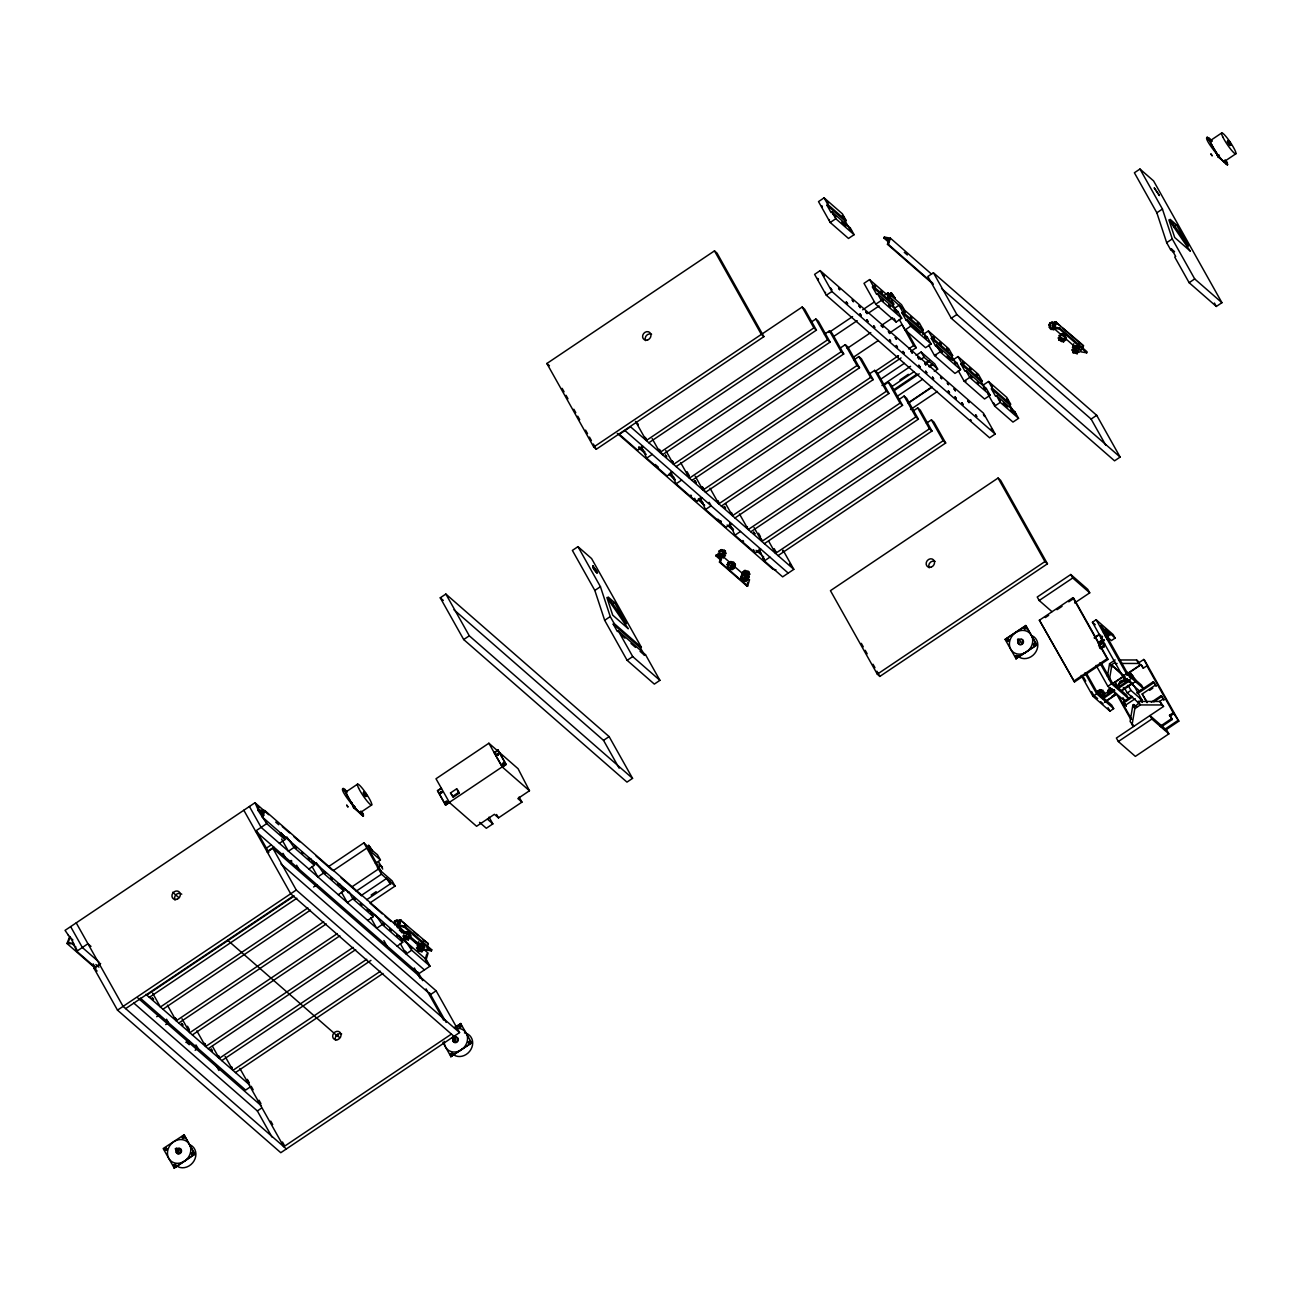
<?xml version="1.0" encoding="UTF-8"?>
<svg xmlns="http://www.w3.org/2000/svg" width="1301" height="1301" viewBox="0 0 1301 1301"><rect width="100%" height="100%" fill="white"/><g stroke="black" fill="none" stroke-linecap="round" stroke-linejoin="round"><path stroke-width="1.5" d="M1102.451 636.254L1102.223 638.027M1106.858 636.384C1105.948 641.669 1108.485 634.221 1104.712 635.116M741.163 577.156L742.318 575.774M164.398 1149.222L165.113 1147.791L166.87 1148.62M164.625 1148.783L164.674 1149.742M164.999 1148.279C167.894 1147.807 163.959 1151.385 165.032 1148.555M166.186 1149.97C163.015 1149.97 168.138 1147.108 165.617 1150.035M173.944 1165.42C172.968 1168.542 178.383 1166.444 175.57 1164.623M174.724 1164.753L175.066 1166.2L174.367 1165.192M174.448 1164.428C177.863 1170.851 172.594 1162.411 175.245 1166.525M175.911 1166.07L175.326 1164.46M183.408 1135.952L182.335 1137.838M183.392 1136.18L183.132 1137.757L182.823 1136.163M184.335 1136.846L183.62 1138.261L182.303 1137.887M193.67 1153.467L193.621 1154.312M440.372 792.585L441.218 791.659M441.771 792.195C440.567 795.041 439.299 789.902 441.917 792.016M497.047 754.499L497.893 753.572M498.446 754.125L497.584 755.035M450.764 1054.802L452.276 1053.501M451.105 1053.647L452.602 1055.013M452.683 1054.818L452.341 1053.355M460.164 1026.896L459.188 1025.578L460.196 1024.684M459.513 1026.977C461.888 1024.261 459.578 1027.546 459.969 1024.912M468.295 1042.621L469.222 1041.385M468.734 1042.231C471.027 1040.003 469.238 1045.126 468.523 1042.199M470.474 1042.865L469.206 1042.231L469.694 1043.532M468.913 1043.516L470.653 1042.394M1007.527 638.986C1009.527 640.645 1004.844 640.921 1007.494 639.051M1008.405 639.962C1006.779 637.848 1006.909 643.052 1008.438 639.702M1015.658 656.696L1016.569 655.46M1016.65 655.606C1018.341 658.615 1014.227 655.07 1017.967 656.143M1017.74 657.119L1017.789 656.273M1017.626 657.33L1018 656.452M1026.082 628.302L1024.505 628.432L1024.749 627.017M1026.294 628.334C1023.92 626.415 1026.359 629.895 1025.123 627.017M1035.629 644.971C1034.669 641.978 1033.287 647.589 1035.531 644.629M1107.427 676.39L1109.558 663.705L1115.152 659.949M1109.379 679.87L1111.509 667.185L1109.558 663.705M1136.537 706.98L1133.773 704.573L1132.846 705.191L1130.097 721.502L1133.74 726.462L1131.789 722.982M1132.049 724.982L1134.797 708.671L1132.846 705.191M701.694 486.932L702.947 488.623L702.101 487.127M343.773 789.983C347.497 793.643 342.261 786.324 344.928 791.398M344.976 789.317L345.269 790.13M351.416 802.132L351.937 803.124M353.091 806.474L353.888 807.319M354.425 806.62L354.978 807.336L354.116 805.937M361.873 814.117L362.329 814.898L361.467 813.694M363.142 814.41L362.036 812.523L362.703 813.304M1208.808 140.183C1206.385 136.703 1210.223 141.321 1208.564 139.776M1209.897 139.321C1206.726 135.353 1211.507 140.898 1209.442 138.931M1225.428 162.641L1226.615 164.105L1225.932 163.308M399.846 923.06L399.147 921.547L397.521 925.027L398.236 926.54L400.383 926.881L399.683 925.385M731.373 566.829L731.829 564.309L734.789 563.561L735.049 567.545L732.105 568.293L731.373 566.829L733.878 568.586M744.985 578.701L745.44 576.18L748.384 575.432L748.66 579.417L745.717 580.165L744.985 578.701L748.66 579.417M1055.664 328.844L1053.517 328.502L1052.802 326.99L1054.428 323.51L1055.127 325.006M1053.355 325.917L1054.477 324.827M66.969 943.485L69.766 936.476L73.913 943.892L66.969 943.485L95.965 968.806M268.705 814.719L254.996 802.733L65.05 930.378L69.847 937.305L68.286 942.607L73.295 943.469L76.759 951.259L95.054 967.212L100.632 963.456M254.996 802.733L258.476 810.556L263.501 811.417L261.924 816.719L426.208 959.439L429.997 966.171L418.824 973.685L255.533 831.128L266.721 823.614L285 839.584L279.406 843.341M262.932 816.882L264.819 810.539L257.842 810.1L266.721 823.614M419.361 944.559L398.204 926.068L400.074 919.726L428.289 943.664L427.248 947.193M401.082 919.905L399.521 925.19L404.53 926.052L431.753 949.811L431.428 950.868L425.411 949.828M431.428 950.868L404.221 927.109L404.53 926.052M403.847 938.102L404.4 936.248L406.367 936.427L408.628 937.289L408.368 939.859L404.139 938.802L405.814 938.281L408.368 939.859M404.139 938.802L404.4 936.248M406.725 931.646L406.058 933.907L408.498 934.573L409.164 932.313L405.57 931.874L406.855 932.752M405.814 938.281L406.367 936.427M406.4 939.68L406.953 937.81L408.921 937.988M408.075 939.159L408.628 937.289M409.164 932.313L410.449 933.191L408.628 935.679M417.442 949.99L417.995 948.12L419.963 948.299L422.223 949.177L421.963 951.73L417.735 950.689L419.41 950.169L421.963 951.73M418.515 946.006L420.337 943.534L424.061 945.079L423.394 947.339L418.515 946.006L419.8 946.9M417.735 950.689L417.995 948.12M419.654 945.794L420.337 943.534M419.41 950.169L419.963 948.299M419.995 951.568L420.548 949.697L422.516 949.876M422.093 946.445L422.776 944.184M421.67 951.047L422.223 949.177M425.216 959.276L426.777 953.975M426.208 959.439L428.094 953.096L423.508 949.096M720.543 559.885L716.005 555.934L716.314 554.876L722.348 555.917L729.91 562.504M749.555 579.677L747.685 586.019L746.676 585.84L719.453 562.081L721.03 556.795L716.005 555.934M747.685 586.019L720.461 562.26L722.348 555.917M746.676 585.84L747.717 582.311M888.599 242.149L884.013 238.148L884.322 237.091L890.356 238.132L931.549 274.104M933.24 284.269L887.461 244.295L889.038 239.01L884.013 238.148M932.719 283.114L888.469 244.474L890.356 238.132M1061.047 334.633L1053.485 328.031L1055.355 321.689L1083.57 345.627L1082.53 349.14M1056.363 321.867L1054.802 327.153L1059.811 328.015L1087.034 351.774L1086.709 352.831L1080.692 351.79L1082.107 347.042M1086.709 352.831L1059.502 329.072L1059.811 328.015M1059.128 340.065L1059.681 338.211L1063.909 339.252L1063.649 341.821L1059.128 340.065L1063.649 341.821M1062.006 333.609L1060.185 336.097L1062.006 333.609L1065.73 335.154L1065.064 337.414L1063.779 336.536L1064.446 334.276M1061.096 340.244L1061.649 338.374M1061.681 341.643L1062.234 339.772L1064.202 339.951M1063.356 341.122L1063.909 339.252M1072.723 351.953L1073.276 350.083L1075.244 350.262L1077.504 351.14L1077.244 353.693L1073.016 352.652L1074.691 352.132L1077.244 353.693M1074.463 345.708L1073.797 347.969L1078.675 349.286L1079.342 347.025L1074.463 345.708L1075.748 346.586M1073.016 352.652L1073.276 350.083M1074.951 347.757L1075.618 345.497M1074.691 352.132L1075.244 350.262M1077.391 348.408L1078.057 346.147M1076.952 352.994L1077.504 351.14M719.99 551.591L720.559 549.738L724.218 550.258L725.454 551.136L723.681 553.185M721.486 553.95L719.502 553.738L718.819 555.982L720.803 556.21L721.486 553.95L723.698 554.844L723.258 557.771L723.698 554.844M719.046 556.649L719.502 553.738M721.762 549.559L721.193 551.413L724.885 553.006M723.632 552.112L724.218 550.258M744.367 570.521L743.798 572.391L748.693 573.79L749.278 571.92L744.367 570.521L745.619 571.399M745.001 572.212L745.571 570.342M747.457 572.912L748.026 571.041M731.991 565.431L733.13 564.748M1102.923 694.067L1103.297 693.026L1104.679 694.913L1102.337 697.531L1100.955 695.645L1102.923 694.067L1104.305 695.954M1125.43 678.634L1126.812 680.521L1127.186 679.464M1104.159 646.776L1103.427 644.125L1104.159 646.776L1100.597 648.825L1099.459 647.28L1101.036 646.808L1102.175 648.353M164.446 1148.913L165.617 1147.905L166.609 1149.238M166.691 1149.287L164.219 1149.336M184.612 1137.855L184.026 1136.033M173.781 1165.533L175.261 1164.541M193.621 1153.776L192.646 1154.963M459.155 1025.383L458.993 1026.31M450.813 1053.956L450.536 1054.883M1006.632 639.442L1006.893 641.1M1008.617 640.141L1007.446 641.133M1008.747 640.661C1009.462 636.498 1003.396 640.238 1007.706 641.36M1024.294 627.489L1024.147 628.416M1033.823 643.865L1033.482 645.036M1033.758 644.109L1034.019 645.768M1035.531 645.166L1035.563 644.011M733.016 566.455L731.91 566.504M728.267 567.382L727.161 564.569L728.153 562.65L730.3 563.024M740.822 578.815L744.009 579.644L740.822 578.815L741.765 574.538L743.912 574.912M396.431 921.287L394.658 920.994L393.65 922.897L395.423 923.173M418.467 941.794L417.458 943.68L419.247 943.957M1050.021 327.771L1048.931 324.843L1049.94 322.957L1051.712 323.25M1079.245 350.05A3.919 0.911 16.5 0 0 1076.691 347.822A3.919 0.911 16.5 0 0 1072.756 348.034L1073.748 343.757M459.595 1025.351L459.237 1026.164M452.472 1054.786C449.544 1054.737 453.984 1054.233 450.715 1054.574M1026.343 628.968L1026.587 627.505L1024.716 627.163M1016.032 655.818L1017.04 657.981L1018.228 656.371M1033.888 644.353L1034.669 643.426M1100.857 643.995L1102.093 642.515L1100.711 640.629L1099.491 642.125L1100.857 643.995L1098.792 645.263M1097.898 690.912L1096.678 692.376L1098.695 694.116L1102.012 691.351L1099.995 689.611L1097.898 690.912L1099.036 692.474M1097.556 692.555L1100.874 689.79M1125.723 673.739L1126.942 672.275L1128.081 673.837L1126.861 675.3M1101.004 643.393L1098.873 644.613L1100.077 643.247M734.789 563.561L732.105 568.293M748.384 575.432L746.758 579.01L747.473 580.474M745.717 580.165L746.888 579.124M746.172 576.294L746.156 579.01M1053.517 328.502L1054.672 327.51M398.236 926.54L399.391 925.548M191.963 1153.076L193.719 1153.711M460.944 1027.074C462.912 1022.83 455.935 1025.936 460.099 1027.074M1017.61 657.298L1016.276 657.574M398.805 925.304L398.073 923.954L399.277 923.108M1102.5 696.165L1103.833 695.645L1102.63 696.978M546.875 363.499L714.477 250.882L717.03 253.11L763.898 336.634L596.297 449.252L593.744 447.024L546.875 363.499L549.429 365.727M846.154 220.552L842.381 213.819L824.086 197.85L818.508 201.606L830.217 222.487L848.496 238.457L854.09 234.7L850.317 227.968L832.022 211.998L831.095 212.632L826.932 205.216L827.875 204.582L846.154 220.552L845.227 221.17L826.932 205.216M830.217 222.487L835.811 218.731L854.09 234.7M850.317 227.968L849.374 228.586L845.227 221.17M820.183 270.608L814.605 274.365L826.314 295.246L989.589 437.803L995.184 434.046L983.458 413.165L820.183 270.608L831.908 291.489L995.184 434.046M593.744 447.024L761.345 334.406L763.898 336.634M761.931 334.064L802.148 307.036L804.701 309.264L816.426 330.129L648.825 442.763M826.314 295.246L831.908 291.489M893.771 304.141L889.998 297.409L869.588 279.585L863.994 283.342L875.719 304.223L896.129 322.046L901.707 318.29L897.934 311.557L877.524 293.733L876.598 294.351L872.434 286.952L873.361 286.318L893.771 304.141L892.844 304.776L872.434 286.952M810.816 322.355L815.841 318.989L818.394 321.217L830.119 342.098L662.518 454.716L659.591 449.495M816.426 330.129L813.873 327.917L646.272 440.535L635.522 421.394M643.231 446.503L637.653 450.26L619.357 434.306L630.53 426.793L793.821 569.35L782.649 576.863L764.354 560.894L759.02 549.087M824.427 334.243L829.453 330.861L832.006 333.089L843.715 353.97L676.113 466.587M828.997 332.438L852.562 316.598M862.661 309.801L874.451 301.881M884.55 295.099L887.916 292.839L901.528 304.71L904.455 309.931L890.843 298.059L887.916 292.839M887.933 294.953L891.299 292.692L895.218 298.319L891.998 293.928L892.21 295.685L891.575 294.807L891.299 292.692M641.312 446.324L646.662 458.131L652.256 454.374M875.719 304.223L881.297 300.466L901.707 318.29M440.258 597.793L445.853 594.053L609.128 736.61L632.562 778.356L626.968 782.112L463.693 639.555L440.258 597.793L443.316 600.46M830.119 342.098L827.566 339.87L659.965 452.488L652.143 438.567M833.599 336.52L857.18 320.68M868.954 312.76L879.069 305.979M933.419 272.755L927.841 276.511L951.275 318.273L1114.55 460.83L1120.128 457.074L1096.694 415.312L933.419 272.755L956.853 314.517L1120.128 457.074M894.812 308.093L899.007 305.28L919.417 323.103L923.206 329.836L922.263 330.454L901.853 312.647L902.796 312.012L923.206 329.836M840.235 348.05L845.276 344.667L847.813 346.895L859.538 367.776L691.937 480.394M894.08 309.638L897.007 312.175L897.934 311.557M843.715 353.97L841.162 351.742L673.56 464.359L665.754 450.439M847.211 348.408L870.776 332.568M880.891 325.77L892.665 317.851M672.666 472.198L667.071 475.955L646.662 458.131M702.085 497.893L696.49 501.649L676.081 483.826L670.747 472.019M901.853 312.647L906.016 320.046L906.943 319.428L927.353 337.235L931.142 343.984L925.548 347.725L905.138 329.917L899.284 319.477M853.131 357.433L878.386 340.472M890.177 332.552L901.951 324.632L913.676 345.513L916.229 347.741L911.172 351.124M853.846 359.938L858.871 356.555L861.425 358.783L873.15 379.664L705.549 492.282L702.621 487.062M641.377 647.28L591.581 558.552L577.969 546.664L572.375 550.421L594.833 590.443L604.672 620.317L627.131 660.339L654.338 684.098L659.916 680.342L645.524 654.696L618.317 630.936L617.39 631.554L613.226 624.155L614.153 623.521L641.377 647.28L640.434 647.914L613.226 624.155M1170.575 249.629L1171.502 249.011L1175.665 256.427L1174.738 257.045L1189.13 282.691L1216.337 306.451L1221.932 302.694L1153.58 180.904L1139.969 169.032L1134.391 172.773L1156.849 212.795L1166.672 242.669L1170.575 249.629L1173.6 252.28M676.081 483.826L681.675 480.069M905.138 329.917L910.733 326.161L931.142 343.984M859.538 367.776L856.985 365.548L689.384 478.166L680.602 462.522M1225.054 159.828C1236.519 177.961 1202.693 139.776 1206.986 137.434L1212.19 141.24A12.587 1.87 56 0 0 1215.297 150.802L1215.915 152.103M463.693 639.555L469.287 635.799L632.562 778.356M922.848 334.715L928.426 330.974L948.836 348.782L952.625 355.531L951.698 356.149L931.288 338.325L932.215 337.707L952.625 355.531M1210.532 140.475L1221.704 132.962M951.275 318.273L956.853 314.517M869.67 373.745L874.695 370.362L877.248 372.59L888.957 393.471L721.356 506.089M874.955 371.533L898.519 355.693M908.618 348.912L913.676 345.513M927.353 337.235L926.426 337.87L922.263 330.454M873.15 379.664L870.597 377.436L702.995 490.054L695.173 476.133M877.508 373.761L901.073 357.921M880.728 379.176L904.293 363.337M916.083 355.417L921.124 352.018L934.736 363.906L937.663 369.126L934.297 371.387M731.504 523.587L725.925 527.328L705.516 509.52L700.166 497.714M931.288 338.325L935.435 345.741L936.362 345.107L956.772 362.93L960.561 369.663L954.967 373.42L934.557 355.596L928.703 345.155M1217.834 156.754L1227.77 164.658M881.964 385.519L910.586 366.297M920.685 359.499L924.052 357.238L929.044 361.597L925.678 363.857M883.265 385.616L888.307 382.25L890.843 384.478L902.569 405.343L734.967 517.977M705.516 509.52L711.094 505.764L709.143 502.284M934.557 355.596L940.151 351.839L960.561 369.663M899.934 379.957L908.358 374.298M925.19 362.995L928.556 360.735L937.663 369.126M1224.664 161.308L1235.836 153.794M892.014 386.478L913.904 371.777M888.957 393.471L886.404 391.243L718.803 503.861L710.021 488.2M594.833 590.443L600.428 586.686L577.969 546.664M893.462 389.91L917.026 374.07M928.816 366.15L932.183 363.89M1156.849 212.795L1162.427 209.038L1139.969 169.032M893.95 390.772L919.205 373.81M929.304 367.028L932.671 364.768M897.267 396.268L922.507 379.307M952.43 360.312L958.008 356.555L978.417 374.379L982.206 381.112L981.279 381.73L960.87 363.922L961.797 363.288L982.206 381.112M76.759 951.259L87.948 943.745L90.989 946.412M899.089 399.44L904.114 396.057L906.667 398.285L918.392 419.166L750.791 531.784M955.845 363.548L956.772 362.93M902.569 405.343L900.016 403.131L732.414 515.749L725.584 503.568M908.277 402.79L931.858 386.966M908.326 403.147L931.89 387.308M611.746 604.428L614.544 602.558L626.431 623.764L608.152 596.98L614.544 602.558M1173.746 226.797L1176.543 224.91L1188.447 246.117L1170.152 219.332L1176.543 224.91M360.881 811.027C372.346 829.16 338.52 790.959 342.83 788.634L346.83 791.415M958.284 370.752L964.139 381.193L984.548 399L990.142 395.244L986.353 388.511L965.944 370.687L965.017 371.322L960.87 363.922M910.521 409.539L937.452 391.438M280.284 833.469L281.211 832.851L285 839.584M346.375 791.675L357.531 784.161M912.7 411.311L917.725 407.929L920.279 410.157L931.988 431.038L764.386 543.655M604.672 620.317L610.25 616.56L600.428 586.686M1166.672 242.669L1172.266 238.929L1162.427 209.038M266.25 848.236L271.275 844.869M729.585 523.392L734.935 535.199L740.513 531.458M964.139 381.193L969.733 377.436L990.142 395.244M267.128 851.602L273.828 847.097M267.258 852.009L272.836 848.252L436.128 990.809L459.562 1032.571L280.788 1152.702L117.497 1010.145L94.062 968.383L99.657 964.626M918.392 419.166L915.839 416.938L748.238 529.556L739.44 513.895M308.841 869.019L314.419 865.279L294.01 847.455L288.432 851.212L281.585 839.031M353.661 807.954L363.597 815.857M926.393 423.264L931.418 419.881L933.972 422.109L945.681 442.99L778.079 555.608M1010.617 404.188L992.338 388.235L991.395 388.853L1009.69 404.822L1010.617 404.188L1006.844 397.456L988.549 381.486L982.971 385.242C989.28 395.26 981.979 385.21 984.906 388.69M985.426 389.145L986.353 388.511M931.988 431.038L929.434 428.81L761.833 541.427L754.027 527.507M360.491 812.507L371.663 804.994M734.935 535.199L755.344 553.023L760.922 549.266M987.849 393.943L994.68 406.123L1012.975 422.093L1018.553 418.337L1014.78 411.604L996.485 395.634L995.558 396.268L991.395 388.853M521.945 802.115L517.863 798.554L529.474 790.748L518.074 768.712L488.883 743.229L435.998 778.762L449.528 802.636L476.589 826.281L494.396 814.312L498.478 817.874L521.945 802.115L519.099 797.041M764.354 560.894L769.948 557.137M945.681 442.99L943.127 440.763L775.526 553.38L768.696 541.2M994.68 406.123L1000.274 402.367L1018.553 418.337M627.131 660.339L632.709 656.582L659.916 680.342M1189.13 282.691L1194.708 278.934L1221.932 302.694M449.528 802.636L445.495 804.977L437.478 790.715L441.267 788.162M497.958 750.075L494.169 752.629L502.414 767.102L506.203 764.549L497.958 750.075L505.959 764.354L445.495 804.977M437.478 790.715L441.511 788.373M494.396 752.84L498.202 750.287M328.535 866.629L363.89 842.869L369.517 848.106L369.305 846.349L372.525 850.74L368.606 845.113L369.37 848.106L377.485 854.757L380.429 859.977L375.371 863.36M640.059 651.362L644.597 655.314L645.524 654.696M117.497 1010.145L296.27 890.014L459.562 1032.571M338.26 894.714L343.838 890.957L323.429 873.15L317.851 876.89L311.996 866.45M125.644 1008.617L293.245 895.999M1010.796 409.571L1013.837 412.222L1014.78 411.604M146.785 995.119L294.27 896.015M333.137 870.711L366.817 848.089L380.429 859.977M450.536 792.927L456.618 788.845L457.367 789.496L459.367 793.057L453.285 797.155L450.536 792.927L453.285 797.155M149.339 997.347L296.823 898.243M313.59 886.989L316.94 884.729M452.537 796.488L458.619 792.407L459.367 793.057M307.882 907.903L160.397 1007.007L152.591 993.086M162.95 1009.234L310.435 910.131M377.388 867.848L380.754 865.588M156.689 1016.715L159.486 1014.845M351.595 887.071L378.526 868.97L392.138 880.858L395.065 886.079L369.809 903.04M348.148 892.714L349.075 892.096L352.864 898.828L373.273 916.652L367.679 920.409M356.214 891.169L381.469 874.191L386.446 878.549L361.206 895.527M165.699 1024.586L168.496 1022.716L166.544 1019.236M352.864 898.828L347.269 902.585L341.415 892.144M323.705 921.71L176.204 1020.813L167.422 1005.153M178.757 1023.041L326.258 923.938M371.127 895.039L376.184 891.657M366.768 899.674L390.349 883.834L389.584 880.842L385.958 877.687L390.69 884.452M454 609.795L603.534 740.35L609.128 736.61M998.046 478.052L830.445 590.67L877.313 674.194L879.85 676.422L1047.451 563.805L1000.583 480.28L998.046 478.052L1044.914 561.577L1047.451 563.805M941.566 288.497L1091.116 419.068L1096.694 415.312M489.046 817.093L492.851 823.875L486.314 828.265L479.516 822.33M337.301 933.598L189.816 1032.701L182.01 1018.781M192.369 1034.929L339.854 935.826M186.108 1042.41L188.905 1040.54M195.134 1050.281L197.931 1048.411L195.963 1044.931M397.114 946.103L402.692 942.347L382.283 924.523L376.705 928.28L370.834 917.839M353.124 947.404L205.639 1046.508L196.841 1030.847M208.193 1048.736L355.677 949.632M366.736 959.276L219.235 1058.38L212.405 1046.199M221.788 1060.608L370.964 960.382M380.429 971.229L232.928 1070.333L225.122 1056.428M429.997 966.171L411.701 950.218L406.123 953.958L400.269 943.534M235.481 1072.561L382.966 973.457M249.825 1087.246L245.629 1090.059L140.345 998.127M174.22 1168.038L163.178 1148.539L184.059 1134.83L194.89 1154.15L174.22 1168.038L194.89 1154.15M335.918 1036.23L337.788 1034.978M877.313 674.194L1044.914 561.577M133.743 1003.022L257.354 1110.94L261.534 1108.127M436.128 990.809L430.533 994.566L280.983 863.994M1074.642 602.965L1089.734 592.833L1087.766 589.353L1070.772 574.505L1037.239 597.029L1039.19 600.509L1051.956 611.649M1039.19 600.509L1072.723 577.986L1089.734 592.833M1016.146 658.875L1005.104 639.393L1025.773 625.505L1036.816 644.987L1015.935 658.696L1036.816 644.987M1025.969 625.683L1005.104 639.393M1039.418 620.219L1072.935 597.696L1073.797 598.444L1108.013 659.428L1074.496 681.952L1039.418 620.219L1074.496 681.952M1045.305 617.585L1048.655 615.34M1057.03 609.697L1062.055 606.331M1068.755 601.826L1073.797 598.444M454.26 1027.66L460.83 1023.578L454.927 1027.546M451.414 1034.1L283.813 1146.718L239.872 1068.414M1103.59 631.847L1106.078 630.172L1105.59 629.31L1109.2 632.465L1109.948 635.441L1100.662 625.456L1127.073 672.519L1141.53 685.139L1143.481 688.619L1139.757 691.124L1122.763 676.276L1092.433 622.252L1096.158 619.748L1113.152 634.595L1115.12 638.075L1111.396 640.58L1107.33 637.035M471.661 1042.882L450.78 1056.591L471.661 1042.882L460.619 1023.399M1094.304 637.718L1099.329 634.335M1094.336 638.059L1099.361 634.677M1098.223 643.328L1103.248 639.946M1073.634 681.204L1107.151 658.68L1108.013 659.428M1112.095 683.871L1123.495 676.211L1111.461 664.827L1115.185 662.323L1116.177 664.063L1117.104 663.429M1111.509 667.185L1112.453 666.567M1138.717 662.843L1143.742 659.461L1144.604 660.209L1178.82 721.177L1165.403 730.186M1092.954 696.295L1096.678 693.791L1113.689 708.638L1109.964 711.143L1092.954 696.295L1081.212 675.382M1107.85 686.294L1111.574 683.789L1128.585 698.637L1124.861 701.141L1107.85 686.294L1096.125 665.38M1122.763 676.276L1126.487 673.772L1143.481 688.619M1126.942 672.275L1126.064 672.097L1127.203 673.658L1140.261 664.957L1138.31 661.477L1136.602 659.981L1119.055 659.965M1117.006 685.708L1115.055 682.228L1123.039 676.862M1129.951 672.21L1132.764 676.439L1129.951 672.21L1141.123 664.697L1143.319 667.852M1103.882 694.539L1112.257 688.912M1115.608 686.652L1127.349 678.764M1129.431 677.366L1131.903 675.691M1143.742 659.461L1147.726 666.551L1146.88 665.803L1143.14 668.307L1141.123 664.697M1102.467 697.775L1114.209 689.888M1117.559 687.644L1132.634 677.512L1132.374 675.398L1136.293 681.008L1121.202 691.14M1103.118 698.653L1114.843 690.766M1118.193 688.522L1129.935 680.634M1106.078 700.93L1116.128 694.165M1121.169 690.798L1131.219 684.033M1104.451 702.41L1116.177 694.523M1127.235 692.913L1130.959 690.408L1142.018 700.068L1138.294 702.573L1127.235 692.913L1124.308 687.692M1123.462 701.776L1126.276 706.004L1123.462 701.776L1131.74 696.214M1136.716 692.88L1153.271 681.757L1156.069 685.985L1153.271 681.757M1124.324 702.524L1132.602 696.962M1137.562 693.628L1154.117 682.505M1125.414 705.256L1135.204 698.686M1147.059 702.703L1142.18 694.002L1155.223 685.237M1149.547 690.359L1152.816 688.18M1168.867 733.862L1151.873 719.014L1149.921 715.534L1166.916 730.381L1168.867 733.862L1135.35 756.385L1118.34 741.537L1116.388 738.057L1163.549 706.443L1159.89 701.483L1138.424 701.45L1137.497 702.068L1138.473 703.808L1134.748 706.313L1133.773 704.573M1134.797 708.671L1140.392 704.931L1161.842 704.963L1163.549 706.443M1151.304 702.247L1161.077 695.677L1163.875 699.905L1161.077 695.677M1153.776 701.889L1161.923 696.425M1159.711 701.385L1163.029 699.157M1118.34 741.537L1151.873 719.014M1161.11 726.966L1172.299 719.469L1169.485 715.241L1173.209 712.737L1178.82 721.177M1169.485 715.241L1170.331 715.989L1174.055 713.485M1160.264 726.234L1171.437 718.721M1164.558 729.454L1177.974 720.445M1099.882 692.197L1101.085 691.872L1099.638 693.27M1034.051 643.784L1034.929 643.653M1016.26 655.753L1017.87 655.867M1017.447 657.444L1016.423 656.468L1017.837 656.517M193.312 1154.638L191.719 1153.662M174.643 1164.606L173.521 1165.663L174.301 1166.883M469.531 1043.451L470.311 1041.629L469.092 1041.581M451.935 1055.583C455.074 1052.542 447.707 1052.834 451.301 1055.778M1112.046 689.872L1109.867 691.709M1126.812 680.521L1128.406 680M1024.912 627.066L1026.245 627.749M1025.042 629.001L1026.229 627.391M1020.212 640.726L1021.318 642.174L1019.415 642.109M503.341 763.264L502.495 764.386M459.773 1024.96L460.749 1024.928M451.301 1053.534C454.488 1052.493 452.423 1058.103 450.439 1054.981M452.097 1055.436L450.683 1054.363M183.116 1138.147L184.319 1136.895L182.856 1137.643M192.32 1152.849L193.849 1153.337M1064.576 335.382L1065.73 335.154M1078.187 347.253L1079.342 347.025M409.295 933.419L410.449 933.191M424.061 945.079L420.467 944.64M1077.96 346.879L1075.569 346.05L1077.082 346.765M724.25 551.315L725.454 551.136M1121.007 663.445L1138.554 663.461L1140.261 664.957M1025.643 626.806L1024.098 627.31L1024.245 628.692M1007.316 638.97L1008.373 639.084M1034.441 643.637L1036.003 645.036L1033.791 645.524M498.104 753.588L496.836 754.06L497.616 755.231M503.552 763.264C499.926 763.427 505.715 766.354 503.503 763.118M502.82 764.712L503.308 763.053M446.861 801.351L445.901 802.668M192.922 1154.784L191.735 1153.873M174.35 1166.721L175.521 1166.59L174.074 1166.639M362.263 812.865L363.451 814.621L362.768 813.841M1075.829 351.66L1077.797 351.839M721.957 555.283L723.941 555.511M420.792 943.924L422.939 944.819L420.808 944.461M1053.257 324.502L1055.404 324.843M1048.931 324.843L1050.72 325.136M1052.802 326.99L1054.965 327.332M1048.98 327.25L1050.753 327.543M1072.756 345.643L1074.528 345.92M397.976 922.539L400.123 922.881M887.461 244.295L888.469 244.474M1053.485 328.031L1059.502 329.072M775.965 569.805L772.957 569.285L617.308 433.396M719.453 562.081L720.461 562.26M731.829 564.309L735.504 565.024M727.161 564.569L729.308 564.943M727.21 566.927L729.357 567.301M745.44 576.18L749.116 576.912M740.757 576.441L742.904 576.815L742.952 579.189M398.204 926.068L404.221 927.109M428.289 943.664L422.76 939.533M426.728 948.949L431.753 949.811M1062.25 339.496L1063.307 339.463L1062.315 338.862M1127.203 673.658L1128.081 673.837M1123.625 675.04L1122.747 674.861L1124.763 676.601M1102.012 691.351L1099.995 689.611M721.518 554.226L720.445 554.128L721.226 554.795M1075.228 350.538L1076.919 351.351L1075.163 351.189M406.693 936.785L405.343 936.655L406.27 937.338M1101.248 642.271L1102.093 642.515M407.847 932.817L409.343 932.947L406.693 932.167M1035.498 643.751L1033.872 643.458L1033.579 645.312M1034.653 643.653L1034.946 644.938L1033.726 644.906M1007.153 641.133L1006.502 639.848M1016.732 657.981L1015.626 655.899L1017.951 655.867M460.294 1024.521L461.27 1025.172M468.636 1043.418L470.718 1043.223L469.889 1041.239M469.385 1043.906L468.279 1041.841L470.588 1041.808M184.661 1136.667L182.368 1136.196L183.018 1138.326M192.597 1155.174L191.507 1153.093L193.816 1153.06M164.495 1149.84L166.821 1149.808L165.991 1147.824M728.153 562.65L729.21 563.105M741.765 574.538L742.806 574.993M1049.94 322.957L1050.98 323.477M394.658 920.994L395.699 921.515M727.975 566.39L727.682 564.569L728.755 563.984M1105.134 635.669L1105.915 636.774M1060.852 333.837L1062.136 334.715M498.055 753.442L498.25 755.084L496.819 754.499M440.34 792.927L441.559 793.171L441.738 791.984M445.771 802.619L447.17 802.717L447.105 801.481M459.773 1027.205L458.895 1026.408M1218.874 155.177C1220.224 157.275 1217.02 152.689 1218.972 155.941M1217.46 155.421L1218.452 157.031L1207.442 137.142M1227.38 162.788C1225.119 159.681 1228.323 165.016 1227.233 162.641M720.559 549.738L721.811 550.616M994.582 404.692L993.379 402.822L994.615 404.513M971.213 420.402L970.513 419.572M761.654 539.931L760.532 538.126L761.703 539.655M592.882 565.902C592.215 570.456 603.55 579.335 592.882 565.902L596.785 572.863M1206.986 137.434L1209.702 139.792M342.83 788.634L346.895 792.163M1171.502 249.011L1174.527 251.646M1055.355 321.689L1059.892 325.657M1062.917 328.291L1082.578 345.448M1065.568 338.602L1074.642 346.521M904.293 252.329L907.35 254.996M884.322 237.091L887.38 239.758M832.624 213.949L835.665 216.616M841.763 221.934L846.333 225.935M1003.185 402.92L1007.755 406.904M906.016 320.046L910.391 323.868M913.302 326.405L920.588 332.78M935.435 345.741L941.273 350.831M947.095 355.921L951.47 359.743M1115.12 638.075L1109.037 632.449L1109.265 634.221L1106.078 630.172M1092.433 622.252L1095.263 624.724M1111.461 664.827L1122.519 674.471M1129.252 680.618L1132.878 683.789M1131.447 683.741L1134.212 686.147L1142.018 700.068M1142.18 694.002L1146.929 701.694M1115.055 682.228L1115.9 682.96M1094.905 696.23L1097.621 698.588M1100.679 701.694L1103.085 703.808M624.952 430.55L788.227 573.107M638.905 446.698L645.003 452.016M669.413 473.336L673.999 477.337M698.409 498.657L702.995 502.641M728.934 525.295L733.504 529.296M757.93 550.616L760.971 553.283M672.308 477.093L675.219 479.63M701.727 502.771L704.638 505.325M638.58 447.755L646.207 454.407M669.104 474.393L675.203 479.727M698.1 499.714L704.199 505.032M727.096 525.019L733.195 530.353M756.076 550.339L763.72 556.991M655.249 464.473L658.29 467.14M717.81 519.099L720.852 521.766M734.431 566.472L743.505 574.391M716.314 554.876L720.852 558.828M593.142 567.903L596.541 570.863M621.927 635.522L624.952 638.157M630.985 643.442L635.522 647.394M529.474 790.748L502.17 766.891L488.883 743.229M487.403 819.126L492.851 823.875M379.046 864.108L382.445 867.068M395.065 886.079L389.438 880.842L389.649 882.598M400.074 919.726L407.636 926.328M413.685 931.614L418.223 935.565M264.819 810.539L405.196 933.11M409.782 937.11L418.938 945.095M282.301 826.574L289.586 832.933M293.961 836.754L299.783 841.845M316.094 856.074L332.129 870.076M341.138 877.947L361.548 895.771M370.574 903.642L382.234 913.822M385.145 916.376L390.983 921.466M403.034 931.988L399.992 929.337L401.879 932.703M410.661 938.639L416.759 943.973M275.698 822.086L278.756 824.753M399.309 930.004L402.367 932.671M258.769 809.466L263.339 813.467M257.842 810.1L263.94 815.418M280.235 832.705L290.92 842.023M312.289 860.677L319.916 867.344M341.285 885.997L348.912 892.649M370.281 911.302L379.437 919.303M399.261 936.622L406.904 943.274M424.402 969.928L261.127 827.371L249.418 806.49M453.968 1036.328L290.692 893.771L243.824 810.247M172.675 892.258L178.774 897.576M227.61 940.216L335.951 1034.815M145.923 994.371L249.694 1084.985M99.136 962.155L82.353 947.502L70.644 926.621M69.847 937.305L72.905 939.972M137.808 997.932L261.403 1105.85M186.222 1042.052L189.279 1044.719M72.986 944.526L76.043 947.193M95.884 964.513L98.925 967.163M94.062 968.383L97.12 971.05M286.366 1148.946L123.091 1006.389L76.222 922.864M184.059 1134.83L194.678 1153.971M345.513 790.423L345.464 789.967M672.422 461.156L673.3 462.359M658.924 449.365L659.916 451.057L659.07 449.544M405.229 951.031L406.075 952.543L405.733 951.73M637.36 423.443L638.14 424.5M1229.819 141.955L1230.291 143.712L1229.705 143.126M1225.493 162.218L1226.583 163.893M1217.134 153.681L1216.337 152.705M365.646 793.155L366.947 796.31L363.906 791.642L366.492 794.667L365.386 793.09M345.643 790.699L344.765 789.463M353.417 806.75L352.847 806.132L353.97 808.002M821.516 205.639L822.362 207.135L821.858 206.095M829.339 219.56L829.42 220.227M965.96 381.421L965.309 380.543M817.613 278.381L818.459 279.894L818.118 279.081M825.436 292.302L825.517 292.985M747.343 526.612L747.425 527.295M743.554 541.379L742.904 540.5M673.235 462.717L672.292 461.27M645.947 438.909L644.954 437.217L645.881 438.291M691.498 495.941L690.864 495.063M247.792 1081.164L248.605 1082.611L248.263 1081.847M1016.211 657.721L1015.479 656.81M447.349 801.692C444.568 799.627 446.243 804.945 447.186 801.676M460.798 1024.781L461.546 1025.676M193.361 1152.653L193.507 1154.963L191.345 1154.02M1229.982 142.183L1228.063 140.443L1229.347 143.061M1228.664 142.492C1224.143 137.581 1232.567 149.94 1229.478 143.712M1217.492 155.339L1218.419 156.819M361.499 813.613C364.833 817.63 360.328 810.621 362.036 814.068M898.308 356.702L897.674 355.758M774.811 550.665L775.494 551.966L774.973 550.908M688.912 476.361L688.099 474.898L688.831 475.694M232.212 1067.617L231.627 1067.031L232.294 1068.332M204.907 1043.792C203.07 1041.841 206.778 1047.012 205.086 1044.02M189.344 1030.88L188.531 1029.416L189.263 1030.213M68.237 934.622L68.319 935.321M76.043 948.543L76.726 949.828L76.369 949.014M1132.634 677.512L1133.285 678.39L1133.057 676.618M1099.654 691.27L1100.792 692.815M1229.543 141.89C1234.909 151.095 1225.672 138.573 1230.453 142.899M1226.209 162.869C1228.583 165.455 1223.867 158.901 1226.501 163.698M364.914 794.293C360.084 788.032 367.191 800.229 365.662 795.496M936.053 355.449L935.468 354.506M782.649 550.957L783.413 551.77L783.056 550.974M731.861 513.261L731.178 512.48L731.78 513.716M720.445 521.002L721.193 521.831L720.852 521.018M290.969 860.498L291.733 861.327L291.375 860.53M218.519 1055.664L219.219 1056.9L218.145 1055.648M175.489 1018.114L176.155 1019.35L175.131 1018.098M1218.045 156.12C1215.784 151.469 1221.07 159.324 1217.329 155.551M351.758 803.302L351.01 802.099M344.716 790.959L343.529 789.496L343.919 790.276M353.774 807.27L354.214 808.214L343.269 788.325M1225.347 161.454L1227.315 164.967M1214.418 303.035L1216.337 306.451M1172.266 238.929L1194.708 278.934M1091.116 419.068L1105.752 445.17M1009.69 404.822L1013.837 412.222M988.549 381.486L992.338 388.235M996.485 395.634L1000.274 402.367M1146.88 665.803L1173.209 712.737M1170.331 715.989L1172.299 719.469M981.279 381.73L984.597 387.665M1136.602 659.981L1138.554 663.461M1159.89 701.483L1161.842 704.963M958.008 356.555L961.797 363.288M965.944 370.687L969.733 377.436M951.698 356.149L955.015 362.068M1070.772 574.505L1072.723 577.986M1096.158 619.748L1126.487 673.772M1140.278 698.979L1142.229 702.459M1138.424 701.45L1140.392 704.931M1123.153 676.504L1126.081 681.708M1128.032 685.188L1130.959 690.408M928.426 330.974L932.215 337.707M936.362 345.107L940.151 351.839M1072.935 597.696L1107.151 658.68M1128.585 698.637L1126.633 695.157L1112.176 682.537L1101.41 663.347M1122.909 697.661L1124.861 701.141M1118.893 696.669L1131.61 719.323M899.007 305.28L902.796 312.012M906.943 319.428L910.733 326.161M1099.849 662.876L1111.574 683.789M1116.225 693.433L1130.894 719.583M1113.867 689.758L1114.355 690.636M928.556 360.735L929.044 361.597M921.124 352.018L924.052 357.238M892.844 304.776L897.007 312.175M906.455 330.34L916.229 347.741M1113.689 708.638L1111.737 705.158L1097.28 692.539L1086.514 673.365M894.177 318.566L896.129 322.046M824.086 197.85L827.875 204.582M832.022 211.998L835.811 218.731M869.588 279.585L873.361 286.318M877.524 293.733L881.297 300.466M1108.013 707.663L1109.964 711.143M1084.936 672.877L1096.678 693.791M1083.766 677.61L1085.733 681.106M1091.604 691.563L1093.556 695.043M931.418 419.881L943.127 440.763M917.725 407.929L929.434 428.81M904.114 396.057L915.839 416.938M1025.773 625.505L1036.604 644.808M888.307 382.25L900.016 403.131M874.695 370.362L886.404 391.243M858.871 356.555L870.597 377.436M845.276 344.667L856.985 365.548M829.453 330.861L841.162 351.742M815.841 318.989L827.566 339.87M802.148 307.036L813.873 327.917M714.477 250.882L761.345 334.406M861.311 643.361L863.262 646.841M865.214 650.321L867.165 653.801M873.02 664.242L874.971 667.722M876.923 671.202L879.85 676.422M783.072 550.209L793.821 569.35M774.176 548.648L776.128 552.128M758.532 533.215L760.483 536.695M753.458 549.656L755.344 553.023M687.058 471.694L689.01 475.174M694.604 498.283L696.49 501.649M562.13 388.349L564.081 391.829M566.033 395.309L567.984 398.789M573.839 409.23L575.79 412.71M577.742 416.19L579.693 419.67M585.564 430.111L587.515 433.591M589.467 437.071L591.418 440.551M593.37 444.031L596.297 449.252M640.434 647.914L644.597 655.314M610.25 616.56L614.153 623.521M618.317 630.936L632.709 656.582M603.534 740.35L619.162 768.192M445.853 594.053L469.287 635.799M496.575 814.507L498.478 817.874M456.618 788.845L458.619 792.407M437.721 790.927L445.723 805.189M361.174 812.653L363.142 816.166M378.802 862.108L382.705 869.068M369.37 850.317L381.079 871.198M363.89 842.869L381.469 874.191M411.701 950.218L404.497 939.664M398.919 935.598L402.692 942.347M417.849 971.945L422.727 980.645M429.558 992.826L446.162 1022.407M414.32 967.977L420.174 978.417M426.029 988.858L443.608 1020.179M382.283 924.523L375.908 915.449M369.484 909.919L373.273 916.652M442.86 1042.296L450.992 1056.77M383.909 940.542L386.836 945.762M340.065 884.225L343.838 890.957M323.429 873.15L316.224 862.596M310.646 858.53L314.419 865.279M294.01 847.455L286.805 836.901M296.612 865.214L298.563 868.694M283.016 853.342L284.968 856.822M272.836 848.252L296.27 890.014M257.11 831.615L268.835 852.497M337.447 1034.344L339.415 1037.824M336.374 1034.734L337.349 1036.474M247.32 1079.342L249.272 1082.822M251.223 1086.302L253.175 1089.783M259.029 1100.223L260.981 1103.703M270.738 1121.104L272.706 1124.584M282.463 1141.985L284.415 1145.465M257.354 1110.94L271.99 1137.041M216.421 1066.039L218.91 1070.495M187.49 1026.229L189.442 1029.709M186.986 1040.345L188.661 1043.321M93.168 963.846L95.054 967.212M1214.89 150.363L1215.167 150.9A12.587 1.87 56 0 0 1224.794 160.625M638.254 424.728L637.148 423.427M1024.505 628.903L1024.31 627.895M1019.333 639.49C1016.195 636.97 1018 643.702 1019.333 639.49A2.83 2.456 -48.9 0 1 1023.041 641.019A2.83 2.456 -48.9 0 1 1019.87 644.402A2.83 2.456 -48.9 0 1 1018.211 640.629M468.685 1043.435L468.49 1042.41M459.351 1026.798L459.155 1025.79M184.205 1136.261L184.4 1137.285M174.123 1166.655L173.911 1165.631M164.788 1150.019L164.186 1149.043M335.674 1040.328A4.537 3.936 -48.9 0 1 341.659 1033.921M456.391 1028.343A12.587 10.912 -48.9 0 1 467.563 1038.995A12.587 10.912 -48.9 0 1 455.431 1052.005A12.587 10.912 -48.9 0 1 444.243 1041.353M464.49 1032.896A12.587 10.912 -48.9 0 1 470.881 1049.517A12.587 10.912 -48.9 0 1 452.439 1053.843M455.122 1037.499A2.83 2.456 -48.9 0 1 458.326 1039.727A2.83 2.456 -48.9 0 1 454.927 1042.638A2.83 2.456 -48.9 0 1 453.48 1038.897M360.621 811.824A12.587 1.87 56 0 1 352.034 803.367A12.587 1.87 56 0 1 346.977 791.707M929.174 567.805A4.537 3.936 -48.9 0 1 935.143 561.398M1127.04 673.235A3.919 1.041 -36.2 0 1 1128.097 674.699M1124.926 677.024A3.919 1.041 -36.2 0 1 1123.316 676.162M1129.837 674.634A3.919 1.041 -36.2 0 1 1130.081 676.032M1127.17 678.488A3.919 1.041 -36.2 0 1 1124.731 678.097M1124.275 687.497A3.919 3.724 -7.2 0 1 1123.267 687.725M1119.25 685.302A3.919 3.724 -7.2 0 1 1125.479 681.122M1126.585 686.326A3.919 3.724 -7.2 0 1 1126.032 687.156M1125.284 687.822A3.919 3.724 -7.2 0 1 1123.365 688.489M1119.136 685.139A3.919 3.724 -7.2 0 1 1124.715 681.382M1115.412 693.84A3.919 3.724 -7.2 0 1 1112.192 696.002M1107.964 692.636A3.919 3.724 -7.2 0 1 1111.542 688.571M1114.762 693.888A3.919 3.724 -7.2 0 1 1113.998 694.555M1108.078 692.815A3.919 3.724 -7.2 0 1 1110.436 688.018M1100.142 691.221A3.919 1.041 -36.2 0 1 1103.069 690.831A3.919 1.041 -36.2 0 1 1098.857 694.539M1097.8 693.059A3.919 1.041 -36.2 0 1 1098.499 692.425M1103.768 692.148A3.919 1.041 -36.2 0 1 1104.012 693.547A3.919 1.041 -36.2 0 1 1100.272 696.474M1104.663 643.54A3.919 1.09 -36.3 0 1 1099.963 647.849M1101.492 641.637A3.919 1.09 -36.3 0 1 1102.89 642.499A3.919 1.09 -36.3 0 1 1098.548 645.914M1103.606 633.278A3.919 3.708 -7.9 0 1 1107.2 639.555M1104.386 640.612A3.919 3.708 -7.9 0 1 1100.744 635.88M1103.492 632.481A3.919 3.708 -7.9 0 1 1107.736 637.994M1104.273 639.816A3.919 3.708 -7.9 0 1 1100.63 635.067M1073.764 347.578A3.919 1.724 -80.9 0 1 1073.976 345.578M1079.033 343.35A3.919 1.724 -80.9 0 1 1079.326 343.952M1074.122 351.449A3.919 0.911 16.5 0 1 1072.528 349.546A3.919 0.911 16.5 0 1 1078.513 351.205A3.919 0.911 16.5 0 1 1077.017 352.246M1076.073 352.051A3.919 0.911 16.5 0 1 1075.081 351.774M1059.665 339.203A3.919 0.911 16.5 0 1 1059.372 337.658A3.919 0.911 16.5 0 1 1065.096 339.447A3.919 0.911 16.5 0 1 1063.405 340.358M1059.648 336.504A3.919 0.911 16.5 0 1 1060.299 335.349A3.919 0.911 16.5 0 1 1065.6 336.992A3.919 0.911 16.5 0 1 1064.95 338.146M1053.306 322.811A3.919 1.724 -80.9 0 1 1053.501 323.591M1052.688 328.291A3.919 1.724 -80.9 0 1 1049.94 326.795A3.919 1.724 -80.9 0 1 1052.639 321.867M1054.9 328.649A3.919 1.724 -80.9 0 1 1052.281 328.356A3.919 1.724 -80.9 0 1 1053.615 322.55A3.919 1.724 -80.9 0 1 1055.778 324.86M719.746 552.177A3.919 0.894 17 0 1 719.795 550.876A3.919 0.894 17 0 1 725.129 552.421A3.919 0.894 17 0 1 725.08 553.722M719.811 554.86A3.919 0.894 17 0 1 719.095 553.201A3.919 0.894 17 0 1 724.999 555.104A3.919 0.894 17 0 1 722.673 555.787M733.699 567.968A3.919 1.724 -80.2 0 1 730.951 568.553A3.919 1.724 -80.2 0 1 731.975 562.617A3.919 1.724 -80.2 0 1 734.366 564.097M730.625 568.895A3.919 1.724 -80.2 0 1 728.576 567.366A3.919 1.724 -80.2 0 1 729.763 562.243A3.919 1.724 -80.2 0 1 732.024 562.861M747.864 577.953A3.919 1.724 -80.2 0 1 744.839 581.027A3.919 1.724 -80.2 0 1 745.587 574.505A3.919 0.894 17 0 0 741.765 574.31M745.587 574.505A3.919 1.724 -80.2 0 1 747.977 576.928M744.237 580.766A3.919 1.724 -80.2 0 1 742.253 576.977A3.919 1.724 -80.2 0 1 745.392 574.066M743.57 572.96A3.919 0.894 17 0 1 743.603 571.659A3.919 0.894 17 0 1 748.937 573.221A3.919 0.894 17 0 1 748.888 574.505M747.441 575.156A3.919 0.894 17 0 1 748.774 576.815M1032.409 635.896A12.587 10.912 -48.9 0 1 1036.019 651.622A12.587 10.912 -48.9 0 1 1019.919 657.574M1021.627 639.458A2.83 2.456 -48.9 0 1 1023.415 642.304A2.83 2.456 -48.9 0 1 1020.521 644.776A2.83 2.456 -48.9 0 1 1018.228 642.369M645.605 340.634A4.537 3.936 -48.9 0 1 651.59 334.227M418.483 945.616A3.919 1.724 -80.9 0 1 418.987 942.656M423.378 941.046A3.919 1.724 -80.9 0 1 423.752 941.404M417.979 949.128A3.919 0.911 16.5 0 1 417.946 947.6A3.919 0.911 16.5 0 1 423.736 949.6A3.919 0.911 16.5 0 1 420.776 950.088M417.979 946.429A3.919 0.911 16.5 0 1 418.629 945.274A3.919 0.911 16.5 0 1 423.931 946.917A3.919 0.911 16.5 0 1 423.264 948.071M405.245 937.598A3.919 0.911 16.5 0 1 403.635 935.712A3.919 0.911 16.5 0 1 409.636 937.37A3.919 0.911 16.5 0 1 408.124 938.411M403.863 934.199A3.919 0.911 16.5 0 1 407.798 933.972A3.919 0.911 16.5 0 1 410.352 936.2M397.147 926.897A3.919 1.724 -80.9 0 1 397.553 921.791A3.919 1.724 -80.9 0 1 399.944 920.604M399.992 925.857A3.919 1.724 -80.9 0 1 397.439 927.483M394.658 924.832A3.919 1.724 -80.9 0 1 395.748 920.701A3.919 1.724 -80.9 0 1 397.732 920.262M190.483 1145.043A12.587 10.912 -48.9 0 1 194.093 1160.785A12.587 10.912 -48.9 0 1 177.993 1166.737M177.147 1149.564A2.83 2.456 -48.9 0 1 181.132 1149.515A2.83 2.456 -48.9 0 1 179.945 1153.548A2.83 2.456 -48.9 0 1 176.367 1152.198M174.952 899.999A4.537 3.936 -48.9 0 1 181.766 894.177M175.375 1148.848C176.611 1152.767 178.497 1145.661 175.375 1148.848M177.505 1150.718C178.741 1154.638 180.628 1147.531 177.505 1150.718M192.206 1153.857L193.182 1153.125L192.206 1153.857M452.146 1037.596C453.382 1041.516 455.269 1034.409 452.146 1037.596M454.277 1039.45C455.513 1043.369 457.399 1036.263 454.277 1039.45M152.282 997.753L153.551 999.64L152.331 997.769M181.701 1023.448L182.969 1025.334L181.75 1023.448M211.12 1049.143L212.405 1051.013L211.266 1049.208M257.598 806.392L258.866 808.279L257.647 806.392M265.404 820.313L266.672 822.199L265.453 820.313M281.13 834.055L282.398 835.925L281.195 834.055M294.823 846.008L296.091 847.878L294.823 846.008M301.621 851.944L302.905 853.814L301.686 851.944M308.435 857.879L309.703 859.766L308.435 857.879M324.242 871.686L325.526 873.573L324.307 871.703M331.056 877.638L332.324 879.509L331.104 877.638M337.853 883.574L339.122 885.444L337.902 883.574M353.677 897.381L354.945 899.267L353.677 897.381M360.475 903.317L361.743 905.203L360.475 903.317M367.272 909.269L368.557 911.139L367.435 909.334M383.096 923.076L384.364 924.946L383.242 923.141M389.893 929.012L391.178 930.898L389.958 929.012M396.707 934.947L397.976 936.834L396.756 934.964M410.4 946.9L411.669 948.787L410.449 946.917M426.126 960.642L427.395 962.529L426.126 960.642M665.445 455.122L666.73 456.993L665.592 455.187M694.88 480.801L696.149 482.687L694.88 480.801M717.518 500.592L718.754 502.397L717.664 500.657M724.299 506.496L725.568 508.382L724.348 506.496M753.718 532.19L754.987 534.06L753.783 532.19M763.053 557.592L764.321 559.463L763.199 557.657M826.688 201.509L827.956 203.379L826.737 201.509M822.785 274.267L824.053 276.137L822.785 274.267M834.494 215.429L835.762 217.3L834.543 215.429M842.414 215.25L843.682 217.121L842.463 215.25M830.591 288.188L831.859 290.058L830.64 288.188M789.967 563.853L791.203 565.659L790.032 563.853M850.22 229.155L851.505 231.041L850.285 229.171M846.317 301.913L847.585 303.8L846.317 301.913M852.204 299.946L853.472 301.832L852.253 299.946M859.002 305.898L860.27 307.768L859.148 305.963M860.01 313.866L861.278 315.753L860.156 313.931M865.815 311.833L867.084 313.704L865.864 311.833M866.824 319.802L868.092 321.689L866.873 319.818M874.305 285.098L875.573 286.984L874.353 285.098M873.638 325.787L874.874 327.592L873.784 325.852M881.102 291.034L882.371 292.92L881.102 291.034M882.111 299.019L883.379 300.889L882.111 299.019M881.623 325.64L882.891 327.51L881.688 325.64M887.916 296.986L889.185 298.856L887.965 296.986M888.925 304.954L890.193 306.841L888.973 304.954M888.437 331.576L889.705 333.463L888.437 331.576M889.461 339.594L890.681 341.399L889.608 339.659M895.722 310.89L896.991 312.777L895.722 310.89M895.251 337.544L896.487 339.366L895.299 337.561M896.243 345.497L897.511 347.383L896.291 345.497M903.723 310.793L904.992 312.663L903.87 310.858M903.04 351.433L904.309 353.319L903.04 351.433M910.537 316.728L911.806 318.615L910.586 316.728M911.546 324.713L912.814 326.584L911.594 324.713M911.058 351.335L912.326 353.205L911.107 351.335M917.335 322.664L918.604 324.551L917.384 322.664M918.343 330.649L919.612 332.519L918.49 330.714M917.855 357.271L919.124 359.141L917.904 357.271M918.88 365.288L920.116 367.093L918.88 365.288M925.141 336.585L926.41 338.471L925.206 336.585M924.653 363.207L925.922 365.093L924.8 363.272M925.662 371.192L926.93 373.062L925.808 371.257M933.159 336.471L934.427 338.358L933.159 336.471M932.492 377.16L933.711 378.981L932.541 377.16M939.956 342.423L941.225 344.293L940.005 342.423M940.965 350.392L942.233 352.278L941.013 350.408M940.493 377.046L941.729 378.867L940.639 377.111M946.754 348.359L948.022 350.229L946.754 348.359M947.762 356.344L949.031 358.214L947.762 356.344M947.307 382.998L948.527 384.803L947.356 382.998M948.283 390.934L949.551 392.821L948.348 390.934M954.576 362.28L955.845 364.15L954.625 362.28M954.088 388.901L955.357 390.772L954.088 388.901M955.097 396.886L956.365 398.756L955.097 396.886M962.74 362.068L964.008 363.938L962.789 362.068M961.894 402.822L963.163 404.692L961.943 402.822M969.538 368.004L970.806 369.874L969.538 368.004M970.546 375.989L971.814 377.859L970.546 375.989M967.765 400.854L969.05 402.725L967.928 400.919M976.335 373.94L977.604 375.826L976.4 373.94M977.344 381.925L978.612 383.795L977.409 381.925M975.587 414.775L976.856 416.645L975.636 414.775M983.507 414.596L984.776 416.466L983.507 414.596M991.151 385.145L992.419 387.031L991.297 385.21M991.346 428.533L992.565 430.355L991.476 428.614M998.957 399.065L1000.225 400.952L999.005 399.065M1006.876 398.887L1008.145 400.757L1006.925 398.887M1014.682 412.807L1015.967 414.677L1014.845 412.872M1154.296 187.978L1159.386 195.492L1154.296 187.978M346.765 805.221L348.034 807.092L346.814 805.221M353.303 805.823L354.718 807.921L353.368 805.823M364.849 793.041L366.134 794.911L364.914 793.041M1208.141 138.004L1209.572 140.101L1208.141 138.004M1210.938 154.022L1212.207 155.892L1210.987 154.022M838.543 287.993L839.763 289.879L838.608 288.025M1062.055 334.015L1064.625 334.91L1062.234 333.999M1190.171 251.012L1174.705 237.514L1168.9 219.869L1190.171 251.012M628.155 628.643L612.706 615.145L606.9 597.517L628.155 628.643M337.772 1039.613A4.537 3.936 -48.9 0 0 339.951 1032.278A4.537 3.936 -48.9 0 0 332.845 1034.913A4.537 3.936 -48.9 0 0 337.772 1039.613M455.854 1042.134A2.83 2.456 -48.9 0 0 457.22 1037.564A2.83 2.456 -48.9 0 0 452.781 1039.206A2.83 2.456 -48.9 0 0 455.854 1042.134M358.604 788.113A12.587 1.87 56 0 0 371.061 804.961A12.587 1.87 56 0 0 364.117 790.65A12.587 1.87 56 0 0 358.604 788.113M931.272 567.09A4.537 3.936 -48.9 0 0 933.435 559.755A4.537 3.936 -48.9 0 0 926.328 562.39A4.537 3.936 -48.9 0 0 931.272 567.09M1222.777 136.914A12.587 1.87 56 0 0 1235.218 153.778A12.587 1.87 56 0 0 1228.29 139.467A12.587 1.87 56 0 0 1222.777 136.914M1023.611 653.411A12.587 10.912 -48.9 0 0 1029.644 633.067A12.587 10.912 -48.9 0 0 1009.918 640.368A12.587 10.912 -48.9 0 0 1023.611 653.411M647.703 339.919A4.537 3.936 -48.9 0 0 649.882 332.584A4.537 3.936 -48.9 0 0 642.775 335.219A4.537 3.936 -48.9 0 0 647.703 339.919M181.701 1162.557A12.587 10.912 -48.9 0 0 187.718 1142.229A12.587 10.912 -48.9 0 0 167.992 1149.515A12.587 10.912 -48.9 0 0 181.701 1162.557M179.083 1153.385A2.83 2.456 -48.9 0 0 180.449 1148.816A2.83 2.456 -48.9 0 0 176.009 1150.458A2.83 2.456 -48.9 0 0 179.083 1153.385M177.05 899.284A4.537 3.936 -48.9 0 0 179.229 891.949A4.537 3.936 -48.9 0 0 172.122 894.584A4.537 3.936 -48.9 0 0 177.05 899.284"/></g></svg>
